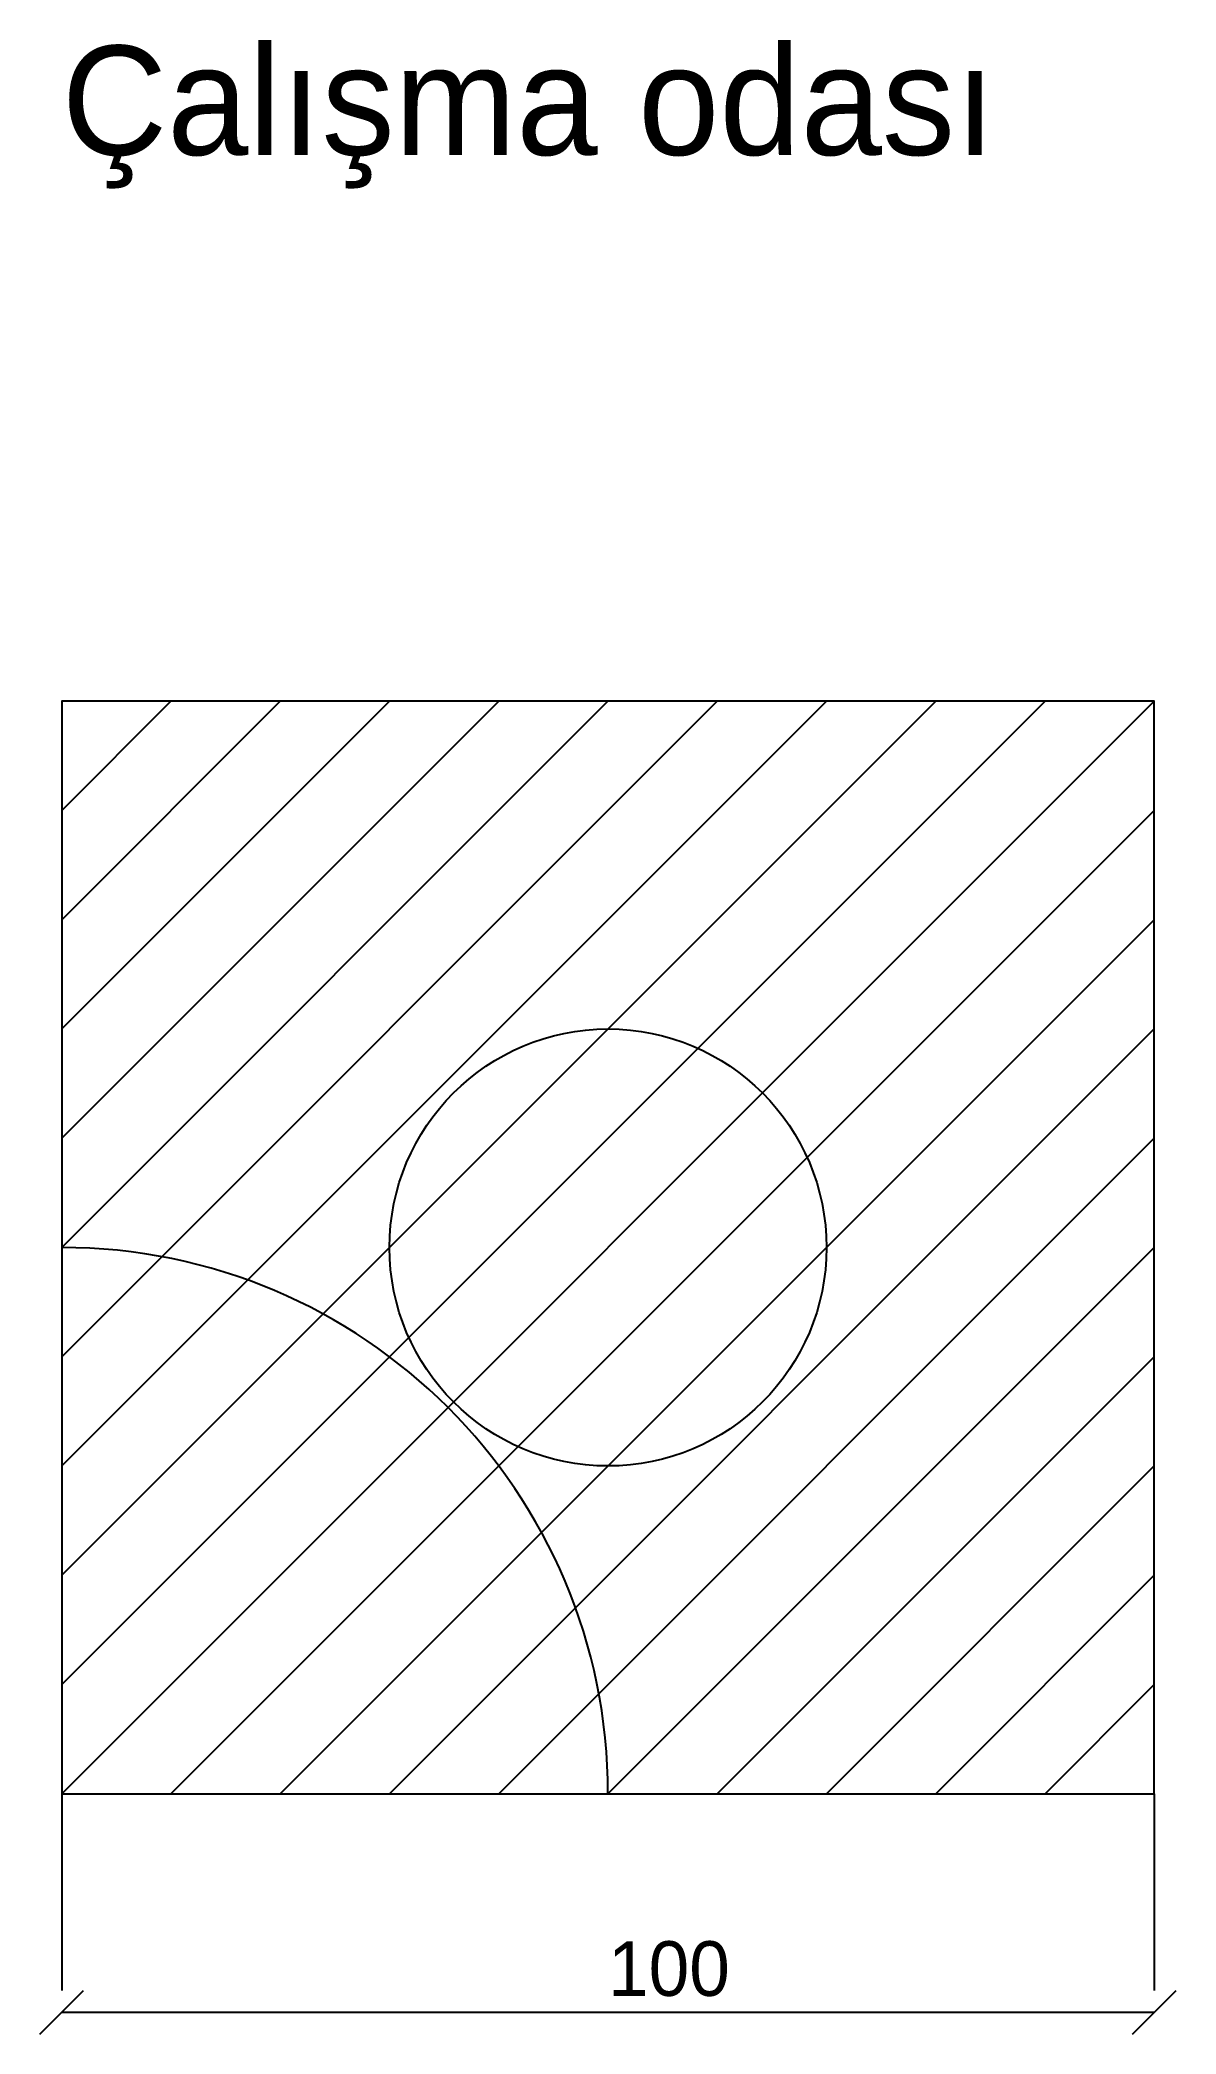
# Model space of a CAD drawing. Extents: x -2 to 102, y -22 to 161.
import ezdxf

# ---------------------------------------------------------------- set-up
doc = ezdxf.new("R2010")
doc.units = 0
doc.linetypes.add('DASHED', pattern=[9, 6, -3])
doc.layers.get('0').update_dxf_attribs({"linetype": 'CONTINUOUS'})
doc.layers.add('A-DUVAR', color=123, linetype='DASHED')

msp = doc.modelspace()

# ---------------------------------------------------------------- linework, layer by layer
for p, q in [((0, 100), (0, 100)), ((0, 90), (10, 100)), ((0, 80), (20, 100)), ((0, 70), (30, 100)), ((0, 60), (40, 100)), ((0, 50), (50, 100)), ((0, 40), (60, 100)), ((0, 30), (70, 100)), ((0, 20), (80, 100)), ((0, 10), (90, 100)), ((0, 0), (100, 100)), ((10, 0), (100, 90)), ((20, 0), (100, 80)), ((30, 0), (100, 70)), ((40, 0), (100, 60)), ((50, 0), (100, 50)), ((60, 0), (100, 40)), ((70, 0), (100, 30)), ((80, 0), (100, 20)), ((90, 0), (100, 10)), ((0, 0), (0, -18)), ((100, 0), (100, -18)), ((-2, -22), (2, -18)), ((98, -22), (102, -18)), ((0, -20), (100, -20))]:
    msp.add_line(p, q)
msp.add_lwpolyline([(0, 0), (100, 0), (100, 100), (0, 100)], close=True)
msp.add_lwpolyline([(0, 0), (100, 0), (100, 100), (0, 100)], close=True)
msp.add_circle((50, 50), 20)
msp.add_arc((0, 0), 50, 0, 90)
at = {"layer": 'A-DUVAR'}
msp.add_line((0, 0), (100, 0), dxfattribs=at)

# ---------------------------------------------------------------- texts
for s, height, p in [('Çalışma odası', 10, (0, 150)), ('100', 5, (50, -18.5))]:
    msp.add_text(s, height=height).set_placement(p)

doc.saveas('drawing.dxf')
